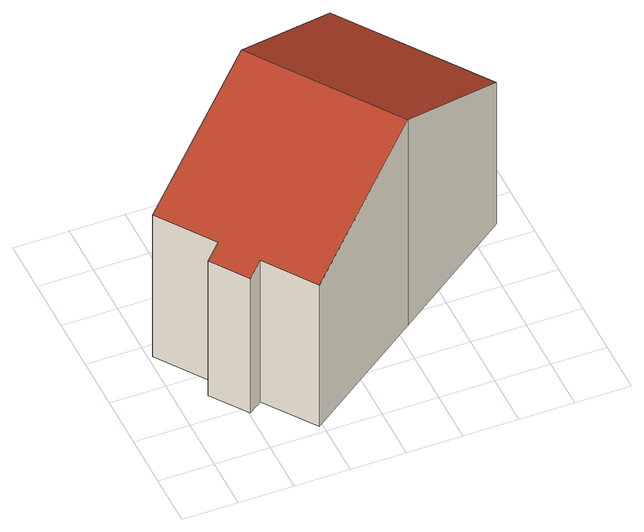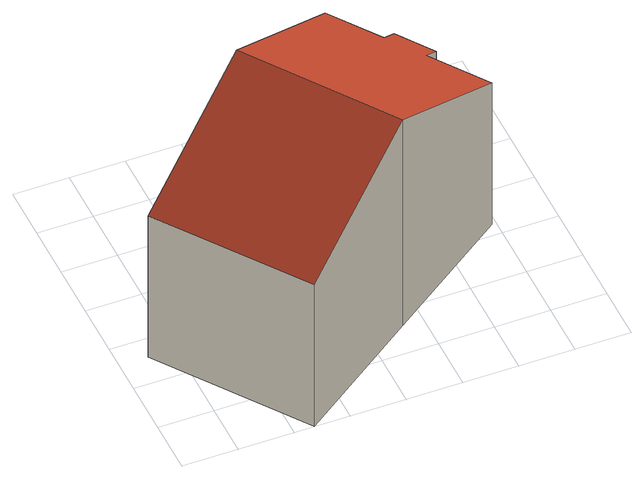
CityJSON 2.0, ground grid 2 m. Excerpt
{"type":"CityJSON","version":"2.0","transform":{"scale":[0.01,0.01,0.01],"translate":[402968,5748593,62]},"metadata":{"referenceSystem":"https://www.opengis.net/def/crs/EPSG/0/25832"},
"CityObjects":{
"building1":{"type":"Building","attributes":{"Gemeindeschluessel":"05515000","Geometrietyp2DReferenz":"3000","function":"31001_1000","roofType":"3100","measuredHeight":9.31},"address":[{"country":"Germany","locality":"Münster","thoroughfareNumber":"92a","thoroughfareName":"Hartmannsbrook"}],"geometry":[{"type":"Solid","lod":"2","boundaries":[[[[0,1,2,3]],[[4,5,1,0]],[[6,7,5,4]],[[8,9,7,6]],[[10,11,9,8]],[[12,13,11,10]],[[14,15,13,12]],[[16,17,15,14]],[[18,19,17,16]],[[3,2,19,18]],[[12,10,8,6,4,0,3,14]],[[18,16,14,3]],[[1,5,7,9,11,13,15,17,19,2]]]],"semantics":{"surfaces":[{"type":"WallSurface"},{"type":"RoofSurface"},{"type":"GroundSurface"}],"values":[[0,0,0,0,0,0,0,0,0,0,1,1,2]]}}]}
},
"vertices":[
[386,27,654],[386,27,14],[842,353,14],[842,353,945],[255,211,654],[255,211,14],[204,175,622],[204,175,14],[111,307,622],[111,307,14],[161,343,655],[161,343,14],[16,547,655],[16,547,14],[472,872,945],[472,872,14],[928,1197,655],[928,1197,14],[1298,680,654],[1298,680,14]
]}
